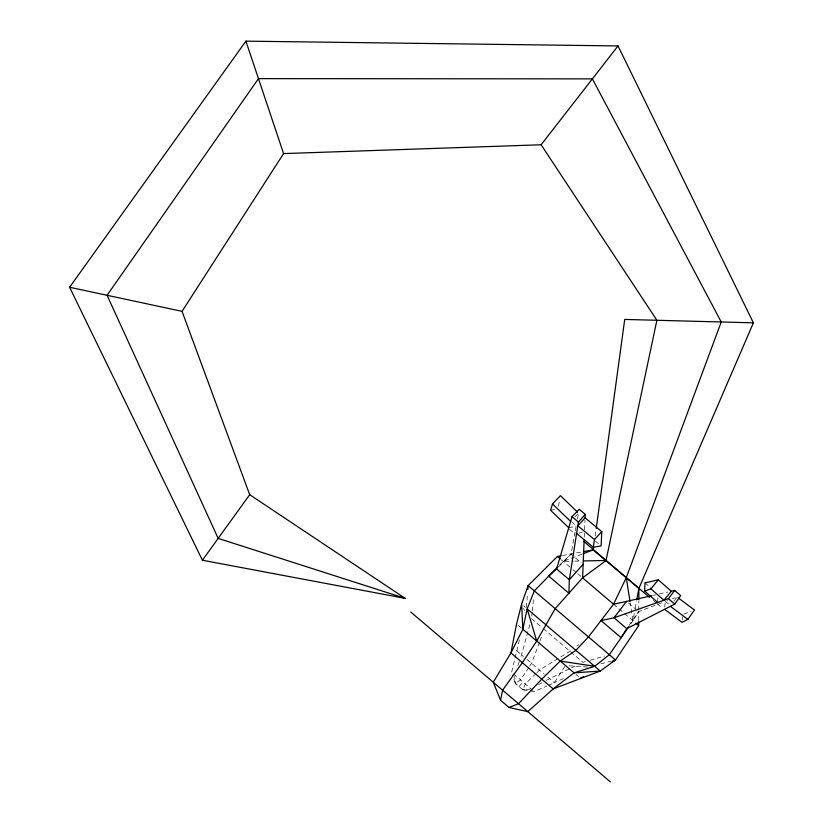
<?xml version="1.0" encoding="UTF-8"?>
<svg xmlns="http://www.w3.org/2000/svg" width="823" height="823" viewBox="0 0 823 823"><rect width="100%" height="100%" fill="white"/><g stroke="black" fill="none" stroke-linecap="round" stroke-linejoin="round"><path stroke-width="0.62" stroke-dasharray="4.12 3.09" d="M638.73 620.47L638.782 611.468M638.782 610.182L638.833 601.181M584.248 537.09L584.412 533.366M584.577 529.745L584.988 520.249M657.711 601.274L657.875 597.765M526.391 607.364L527.522 593.29M664.778 607.065L665.262 601.469L667.628 600.564M682.195 620.12L682.493 616.766M531.781 616.057L532.162 612.281M532.296 611.016L533.561 598.434M595.194 536.03L596.058 529.662M558.467 506.289L559.763 499.211M575.04 532.203L571.028 554.146L558.292 567.17M575.267 530.979L576.162 526.103L571.625 521.741M577.458 519.025L578.538 513.13L575.02 516.803M634.317 613.238L632.938 620.707L629.369 625.861M635.233 608.259L636.611 600.78M519.416 639.965L511.608 672.278L512.77 675.745M529.889 624.636L520.445 658.451M517.934 665.468L520.023 659.624M539.476 642.3L531.576 663.348L529.508 666.455M539.909 641.138L541.668 636.457M661.785 602.786L638.566 611.623L632.938 620.707L630.212 603.022M564.753 666.579L554.301 682.689L548.92 685.086M528.819 667.494L520.558 679.901L515.352 683.388L513.552 678.059M628.844 625.624L638.566 611.623M674.109 601.129L677.062 596.973L672.34 598.774M519.107 686.588L522.955 681.938M559.691 564.928L571.028 554.146L581.192 562.798M535.948 673.553L525.341 683.964L522.862 689.787L527.162 690.466M536.833 672.679L539.476 670.076L572.098 649.923M576.913 646.106L578.836 644.584M538.746 684.705L541.925 682.833M546.174 680.354L570.205 668.451M571.357 667.895L575.987 665.663M563.426 678.553L554.301 682.689L545.042 674.809M530.732 691.022L534.292 691.587L546.76 686.043M581.892 554.208L563.199 561.348L573.312 561.142M683.862 614.071L690.939 611.376M585.338 661.63L582.931 662.32L544.301 629.441M590.132 660.241L604.524 656.085M600.831 663.873L610.625 661.27M653.184 595.358L655.602 594.803M659.233 593.98L667.69 592.066M550.628 510.291L555.566 509.19M568.744 527.749L576.162 526.103M562.418 555.525L582.355 551.832M578.857 533.078L582.221 532.502M530.105 689.149L522.862 689.787L515.352 683.388L514.704 676.043M574.577 561.121L580.894 560.998M569.094 665.766L588.579 667.124M521.998 689.046L524.786 690.086M665.262 601.469L669.366 604.535M595.245 541.04L599.165 544.281M569.485 529.251L575.267 534.168M653.359 600.636L656.25 603.094M657.217 603.907L662.031 608.012M628.402 602.971L636.724 610.049M561.276 559.722L572.119 568.95M572.901 569.609L576.779 572.911M577.746 573.734L582.602 577.859M613.547 604.195L634.862 622.342M523.541 605.779L525.496 607.436M531.535 618.577L542.48 627.887M518.5 625.562L521.381 628M575.874 674.376L578.559 676.66M516.751 650.736L523.49 656.476M526.946 659.408L544.116 674.016M513.398 673.811L534.292 691.587M645.016 582.859L650.592 587.745M514.725 681.516L516.216 684.119M523.5 608.403L524.457 610.553"/><path stroke-width="1.23" d="M557.943 566.718L534.322 590.873L527.173 608.866L522.852 629.256L510.918 652.937L493.265 682.226L500.579 700.26L509.067 707.482L527.841 711.658L553.179 688.902L600.245 671.054L615.522 659.974L638.699 625.603L638.72 621.756M638.843 599.895L638.905 588.332L753.405 322.832L618.022 45.934L245.912 41.15L69.595 287.258L202.396 560.237L405.173 598.362L249.698 494.705L182.048 311.361L283.575 153.592L245.912 41.15M584.145 539.569L582.602 577.859L555.186 608.629L536.709 641.045L522.348 662.669L502.616 690.188L500.579 700.26M585.091 517.873L601.757 531.648L601.129 545.896L593.27 547.244L594.473 539.569L577.818 525.794L585.091 517.873L585.246 514.385L579.238 509.272L572.026 516.659L556.585 568.909L548.756 576.11L568.888 593.249L569.341 579.762L578.394 522.08L585.246 514.385M657.659 602.446L644.646 591.048L645.016 582.859L658.297 579.845L671.311 591.243L674.665 590.482L680.672 595.595L674.778 604.103L626.766 628.628L621.139 637.702L601.006 620.573L614.009 617.775L668.399 598.671L674.665 590.482M527.821 589.443L528.129 585.606L557.438 556.451L561.173 555.762M593.28 550.042L593.63 547.49M596.233 528.387L624.719 319.427L753.405 322.832M636.837 599.535L638.905 588.332L594.257 550.865M605.975 560.689L656.888 320.281L541.123 144.766L283.575 153.592M611.314 662.412L615.522 659.974L528.129 585.606L521.597 604.113L516.587 623.927L510.918 652.937L553.179 688.902L574.084 672.854L594.669 666.301L609.329 654.707L628.772 626.704M577.633 512.256L560.412 495.662L552.5 503.933L550.628 510.291L568.744 527.749M509.067 707.482L518.49 703.696L541.75 679.181L560.226 661.064L575.894 650.324L588.466 636.951L613.547 604.195L626.293 577.602L721.236 321.978L592.395 78.874L258.473 78.627L107.083 295.292L218.167 538.386L405.173 598.362M664.583 609.308L682 622.363L687.833 619.38L694.478 610.028L678.09 597.745M202.396 560.237L249.698 494.705M651.97 595.636L626.55 601.397L614.009 617.775L626.766 628.628M541.123 144.766L618.022 45.934M644.646 591.048L650.911 588.846L658.297 579.845M671.311 591.243L663.935 600.245L650.911 588.846M583.044 564.372L569.341 579.762L556.585 568.909M594.473 539.569L601.757 531.648M580.349 678.183L583.589 676.691M583.054 553.766L593.568 549.754L583.6 551.595M613.073 660.622L615.522 659.974M626.55 601.397L613.547 604.195L582.602 577.859L606.181 560.484L583.425 560.947M560.226 661.064L594.669 666.301M69.595 287.258L182.048 311.361M670.416 606.325L687.833 619.38M576.614 533.469L593.27 547.244M572.026 516.659L578.394 522.08M668.399 598.671L674.778 604.103M583.939 541.544L649.501 597.354M557.438 556.451L560.319 558.899M635.819 623.155L638.699 625.603M410.78 612.034L610.327 781.85M552.5 503.933L570.617 521.391M536.709 641.045L527.173 608.866L600.245 671.054L574.084 672.854L522.852 629.256L521.597 604.113M626.293 577.602L630.017 601.757"/></g></svg>
